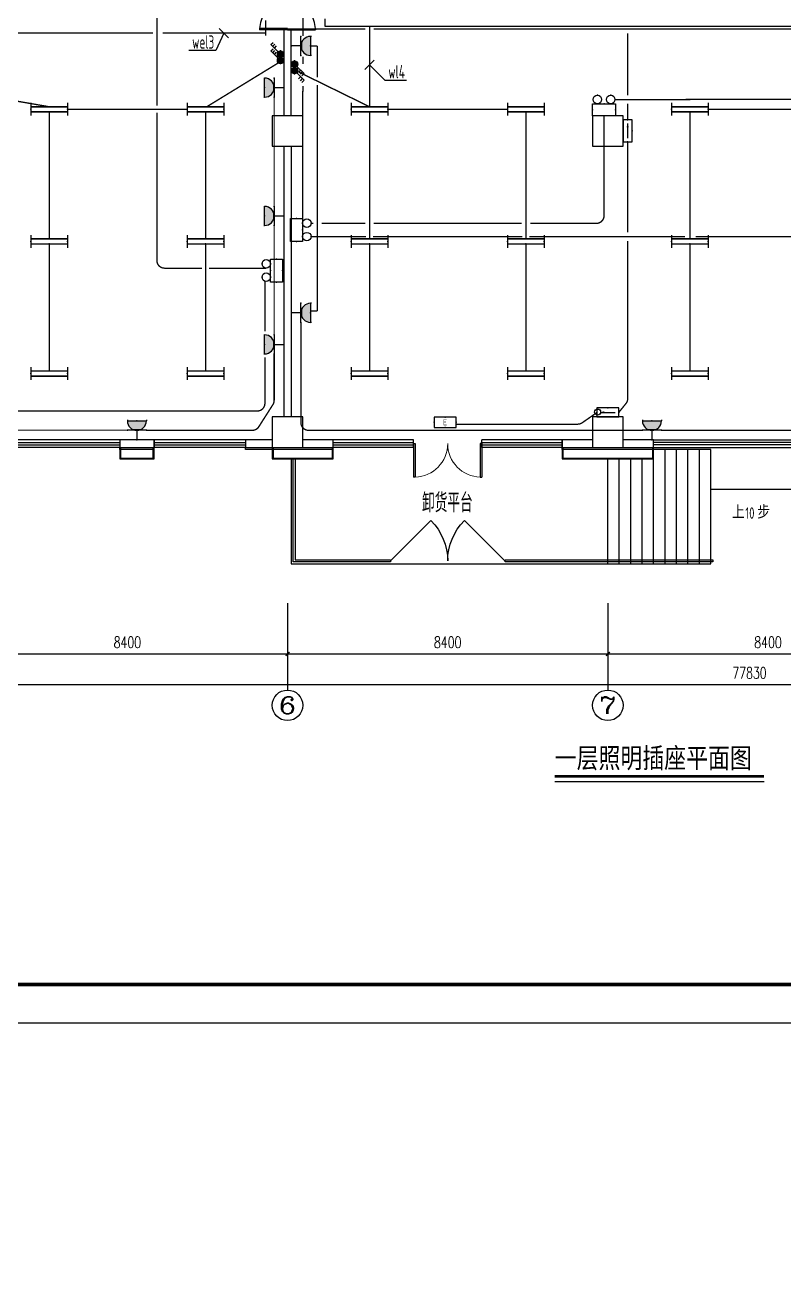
# Model space of a CAD drawing. Extents: x 2166032 to 5302137, y 581493 to 2416206.
# Drawn here: x 2468364 to 2488257, y 1173087 to 1206144 of the extents above; entities that cross this region are included whole.
import ezdxf
from ezdxf.enums import TextEntityAlignment as Align

# ---------------------------------------------------------------- set-up
doc = ezdxf.new("R2010")
doc.units = 0
doc.header["$LTSCALE"] = 1000
doc.header["$MEASUREMENT"] = 0
doc.linetypes.add('DASH', pattern=[0.35, 0.25, -0.1])
doc.linetypes.add('DASHEDX2', pattern=[1.5, 1, -0.5])
for name, color, linetype in [('3T_GLASS', 5, 'Continuous'), ('3T_WOOD', 21, 'Continuous'), ('AXIS', 3, 'Continuous'), ('AXIS_TEXT', 7, 'Continuous'), ('CABLETRAY', 4, 'Continuous'), ('COLUMN', 2, 'Continuous'), ('DIM-照明', 3, 'Continuous'), ('DIM_SYMB', 3, 'Continuous'), ('EQUIP-动力', 3, 'Continuous'), ('EQUIP-照明', 3, 'Continuous'), ('PUB_TEXT', 7, 'Continuous'), ('PUB_TITLE', 137, 'Continuous'), ('STAIR', 8, 'Continuous'), ('SURFACE', 8, 'Continuous'), ('TEL_TEXT', 7, 'Continuous'), ('WALL', 8, 'Continuous'), ('WINDOW', 8, 'Continuous'), ('WIRE-应急', 6, 'DASH'), ('WIRE-照明', 1, 'Continuous'), ('屋面', 151, 'Continuous'), ('石材幕墙', 8, 'Continuous')]:
    doc.layers.add(name, color=color, linetype=linetype)
doc.styles.add('_TCH_AXIS', font='complex_.ttf')
doc.styles.add('_TCH_DIM', font='tssdeng.shx', dxfattribs={"bigfont": 'tssdchn.shx'})
doc.styles.add('_TEL_DIM', font='@tssdeng.shx', dxfattribs={"width": 0.8, "height": 3.5, "bigfont": '!tssdchn.shx'})
doc.styles.add('COMPLEX', font='complex_.ttf')
doc.styles.add('DIM_FONT', font='simplex_.ttf', dxfattribs={"width": 0.7})
doc.styles.add('hz（黑）', font='simhei.ttf', dxfattribs={"width": 0.8})
doc.styles.get("Standard").update_dxf_attribs({"font": 'tssdeng.shx', "bigfont": 'tssdchn.shx'})
doc.styles.add('TSSD_REIN', font='tssdeng.shx', dxfattribs={"width": 0.7, "bigfont": 'tssdchn.shx'})
doc.dimstyles.new('DIMN', dxfattribs={"dimtxt": 300, "dimasz": 100, "dimexe": 250, "dimexo": 300, "dimgap": 150, "dimtad": 1, "dimdec": 0, "dimzin": 0, "dimdsep": 46, "dimtxsty": 'DIM_FONT', "dimblk": 'ARCHTICK', "dimcen": 0.09, "dimclrt": 7, "dimazin": 2, "dimtfac": 1, "dimtdec": 0, "dimtix": 1, "dimtmove": 2, "dimatfit": 3, "dimldrblk": 'ARCHTICK', "dimfxl": 1, "dimtolj": 1, "dimtzin": 0, "dimarcsym": 0})

# ---------------------------------------------------------------- blocks, each defined once
blk = doc.blocks.new('$equip$00001964')
for p, q in [((0.147, 0.356), (0.625, 0.833)), ((0.625, 0.833), (0.766, 0.692)), ((0.399, 0.607), (0.54, 0.466)), ((0.512, 0.72), (0.653, 0.579))]:
    blk.add_line(p, q)
blk.add_circle((0, 0.208), 0.208)
for p in [(-0.208, 0.208), (0, 0.417), (0, 0), (0.208, 0.208)]:
    blk.add_point(p)
for points in [[(-0.18, 0.313), (0.18, 0.313), (-0.208, 0.208), (0.208, 0.208)], [(-0.18, 0.104), (0.18, 0.104), (-0.208, 0.208), (0.208, 0.208)], [(-0.104, 0.389), (0.104, 0.389), (-0.18, 0.313), (0.18, 0.313)], [(-0.104, 0.028), (0.104, 0.028), (-0.18, 0.104), (0.18, 0.104)], [(0, 0.417), (0, 0.417), (-0.104, 0.389), (0.104, 0.389)], [(0, 0), (0, 0), (-0.104, 0.028), (0.104, 0.028)]]:
    blk.add_solid(points)
at = {"layer": 'TEL_TEXT', "style": '_TEL_DIM', "flags": 1}
blk.add_attdef('A', text='', height=0.00002, dxfattribs=at).set_placement((0, 0), align=Align.MIDDLE_CENTER)
blk = doc.blocks.new('$equip$00001160')
for p, q in [((-1.2, 0.417), (-1.2, -0.417)), ((-1.2, 0.167), (1.2, 0.167)), ((1.2, 0.417), (1.2, -0.417)), ((-1.2, -0.167), (1.2, -0.167))]:
    blk.add_line(p, q)
at = {"const_width": 0.1}
for points in [[(-1.2, 0.167), (1.2, 0.167)], [(-1.2, -0.167), (1.2, -0.167)]]:
    blk.add_lwpolyline(points, dxfattribs=at)
at = {"layer": 'EQUIP-照明'}
for p in [(-1.2, 0), (0, 0.167), (1.2, 0), (0, -0.167)]:
    blk.add_point(p, dxfattribs=at)
at = {"layer": 'EQUIP-照明', "flags": 9}
blk.add_attdef('A', (0, 0), '', height=0.00002, dxfattribs=at)
blk = doc.blocks.new('$equip$00001237')
for p, q in [((-0.5, 1.05), (-0.5, 1)), ((-0.5, 1), (0.5, 1)), ((0.5, 1.05), (0.5, 1)), ((0.5, 0.5), (-0.5, 0.5)), ((0, 0.5), (0, 0))]:
    blk.add_line(p, q)
blk.add_arc((0, 1), 0.5, 180, 0)
for p in [(0, 1), (-0.5, 0.5), (0, 0), (0.5, 0.5)]:
    blk.add_point(p)
for points in [[(0.433, 0.75), (-0.433, 0.75), (0.5, 1), (-0.5, 1)], [(0.25, 0.567), (-0.25, 0.567), (0.433, 0.75), (-0.433, 0.75)], [(0, 0.5), (0, 0.5), (0.25, 0.567), (-0.25, 0.567)]]:
    blk.add_solid(points)
at = {"flags": 9}
blk.add_attdef('A', (0, 0), '', height=0.00002, dxfattribs=at)
blk = doc.blocks.new('$equip_U$00000006')
at = {"color": 3}
for p, q in [((-0.6, 0.624), (0.6, 0.624)), ((-0.6, 0), (-0.6, 0.624)), ((0.6, 0), (-0.6, 0)), ((0.6, 0.624), (0.6, 0))]:
    blk.add_line(p, q, dxfattribs=at)
for centre in [(-0.35, 0.849), (0.35, 0.849)]:
    blk.add_circle(centre, 0.225, dxfattribs=at)
at = {"style": '_TEL_DIM', "flags": 1}
blk.add_attdef('A', text='', height=0.00002, dxfattribs=at).set_placement((0, 0), align=Align.MIDDLE_CENTER)
blk = doc.blocks.new('$equip_U$00000175(20081108-2321)')
for p in [(-0.6, 0.312), (0, 0.624), (0, 0), (0.6, 0.312)]:
    blk.add_point(p)
blk.add_blockref('$equip_U$00000006', (0, 0))
at = {"color": 7, "style": '_TEL_DIM', "flags": 1}
blk.add_attdef('A', text='', height=0.000025, dxfattribs=at).set_placement((0, 0), align=Align.MIDDLE_CENTER)
blk = doc.blocks.new('$equip_U$00000184(许虹剑)')
for p in [(-0.35, 1.074), (0.35, 1.074), (-0.6, 0.312), (0, 0), (0.6, 0.312)]:
    blk.add_point(p)
blk.add_blockref('$equip_U$00000175(20081108-2321)', (0, 0))
at = {"color": 7, "style": '_TEL_DIM', "flags": 1}
blk.add_attdef('A', text='', height=0.000025, dxfattribs=at).set_placement((0, 0), align=Align.MIDDLE_CENTER)
blk = doc.blocks.new('$equip_U$00000360(20081108-2321)')
at = {"ltscale": 5}
for p in [(-0.35, 1.074), (0.35, 1.074), (-0.6, 0.312), (0, 0), (0.6, 0.312)]:
    blk.add_point(p, dxfattribs=at)
blk.add_blockref('$equip_U$00000184(许虹剑)', (0, 0), dxfattribs=at)
at = {"color": 7, "style": '_TEL_DIM', "flags": 1}
blk.add_attdef('A', text='', height=0.000025, dxfattribs=at).set_placement((0, 0), align=Align.MIDDLE_CENTER)
blk = doc.blocks.new('$equip$00001776')
for p, q in [((0.72, 0.66), (-0.72, 0.66)), ((-0.72, 0.66), (-0.72, 0)), ((-0.72, 0), (0.72, 0)), ((0.72, 0), (0.72, 0.66))]:
    blk.add_line(p, q)
for p in [(-0.72, 0.33), (0, 0.66), (0, 0), (0.72, 0.33)]:
    blk.add_point(p)
at = {"color": 7, "style": '_TEL_DIM'}
blk.add_attdef('$TEXT$', text='', height=0.4, dxfattribs=at).set_placement((0, 0.33), align=Align.MIDDLE_CENTER)
at = {"color": 7, "style": '_TEL_DIM', "flags": 1}
blk.add_attdef('A', text='', height=0.00002, dxfattribs=at).set_placement((0, 0), align=Align.MIDDLE_CENTER)
blk = doc.blocks.new('$equip$00001686')
for p, q in [((0.72, 0.6), (-0.72, 0.6)), ((-0.72, 0.6), (-0.72, 0)), ((-0.72, 0), (0.72, 0)), ((0.72, 0), (0.72, 0.6))]:
    blk.add_line(p, q)
at = {"color": 7}
blk.add_line((-0.48, 0.3), (0.48, 0.3), dxfattribs=at)
for p in [(-0.72, 0.3), (0, 0.6), (0, 0), (0.72, 0.3)]:
    blk.add_point(p)
blk.add_solid([(-0.24, 0.228), (-0.528, 0.3), (-0.24, 0.372)])
at = {"layer": 'TEL_TEXT', "style": '_TEL_DIM', "flags": 1}
blk.add_attdef('A', text='', height=0.00002, dxfattribs=at).set_placement((0, 0), align=Align.MIDDLE_CENTER)
blk = doc.blocks.new('_ArchTick')
at = {"color": 0, "linetype": 'ByBlock', "const_width": 0.4}
blk.add_lwpolyline([(-0.5, -0.5), (0.5, 0.5)], dxfattribs=at)
blk = doc.blocks.new('*D2871')
at = {"layer": 'AXIS', "color": 0, "lineweight": -2}
for p, q in [((2466843, 1190185), (2466843, 1189407)), ((2475243, 1190185), (2475243, 1189407)), ((2466843, 1189657), (2475243, 1189657))]:
    blk.add_line(p, q, dxfattribs=at)
at = {"layer": 'Defpoints', "color": 0}
for p in [(2466843, 1190485), (2475243, 1190485), (2475243, 1189657)]:
    blk.add_point(p, dxfattribs=at)
at = {"layer": 'AXIS', "color": 0, "lineweight": -2, "xscale": 100, "yscale": 100, "zscale": 100, "rotation": 180}
blk.add_blockref('_ArchTick', (2466843, 1189657), dxfattribs=at)
at = {"layer": 'AXIS', "color": 0, "lineweight": -2, "xscale": 100, "yscale": 100, "zscale": 100}
blk.add_blockref('_ArchTick', (2475243, 1189657), dxfattribs=at)
at = {"layer": 'AXIS', "color": 7, "insert": (2471043, 1189962), "char_height": 300, "attachment_point": 5, "style": 'DIM_FONT'}
blk.add_mtext('\\A1;8400', dxfattribs=at)
blk = doc.blocks.new('*D2872')
at = {"layer": 'AXIS', "color": 0, "lineweight": -2}
for p, q in [((2475243, 1190185), (2475243, 1189407)), ((2483643, 1190185), (2483643, 1189407)), ((2475243, 1189657), (2483643, 1189657))]:
    blk.add_line(p, q, dxfattribs=at)
at = {"layer": 'Defpoints', "color": 0}
for p in [(2475243, 1190485), (2483643, 1190485), (2483643, 1189657)]:
    blk.add_point(p, dxfattribs=at)
at = {"layer": 'AXIS', "color": 0, "lineweight": -2, "xscale": 100, "yscale": 100, "zscale": 100, "rotation": 180}
blk.add_blockref('_ArchTick', (2475243, 1189657), dxfattribs=at)
at = {"layer": 'AXIS', "color": 0, "lineweight": -2, "xscale": 100, "yscale": 100, "zscale": 100}
blk.add_blockref('_ArchTick', (2483643, 1189657), dxfattribs=at)
at = {"layer": 'AXIS', "color": 7, "insert": (2479443, 1189962), "char_height": 300, "attachment_point": 5, "style": 'DIM_FONT'}
blk.add_mtext('\\A1;8400', dxfattribs=at)
blk = doc.blocks.new('*D2873')
at = {"layer": 'AXIS', "color": 0, "lineweight": -2}
for p, q in [((2483643, 1190185), (2483643, 1189407)), ((2492043, 1190185), (2492043, 1189407)), ((2483643, 1189657), (2492043, 1189657))]:
    blk.add_line(p, q, dxfattribs=at)
at = {"layer": 'Defpoints', "color": 0}
for p in [(2483643, 1190485), (2492043, 1190485), (2492043, 1189657)]:
    blk.add_point(p, dxfattribs=at)
at = {"layer": 'AXIS', "color": 0, "lineweight": -2, "xscale": 100, "yscale": 100, "zscale": 100, "rotation": 180}
blk.add_blockref('_ArchTick', (2483643, 1189657), dxfattribs=at)
at = {"layer": 'AXIS', "color": 0, "lineweight": -2, "xscale": 100, "yscale": 100, "zscale": 100}
blk.add_blockref('_ArchTick', (2492043, 1189657), dxfattribs=at)
at = {"layer": 'AXIS', "color": 7, "insert": (2487843, 1189962), "char_height": 300, "attachment_point": 5, "style": 'DIM_FONT'}
blk.add_mtext('\\A1;8400', dxfattribs=at)
blk = doc.blocks.new('*D2881')
at = {"layer": 'AXIS', "color": 0, "lineweight": -2}
for p, q in [((2448443, 1189885), (2448443, 1188607)), ((2526273, 1189885), (2526273, 1188607)), ((2448443, 1188857), (2526273, 1188857))]:
    blk.add_line(p, q, dxfattribs=at)
at = {"layer": 'Defpoints', "color": 0}
for p in [(2448443, 1190185), (2526273, 1190185), (2526273, 1188857)]:
    blk.add_point(p, dxfattribs=at)
at = {"layer": 'AXIS', "color": 0, "lineweight": -2, "xscale": 100, "yscale": 100, "zscale": 100, "rotation": 180}
blk.add_blockref('_ArchTick', (2448443, 1188857), dxfattribs=at)
at = {"layer": 'AXIS', "color": 0, "lineweight": -2, "xscale": 100, "yscale": 100, "zscale": 100}
blk.add_blockref('_ArchTick', (2526273, 1188857), dxfattribs=at)
at = {"layer": 'AXIS', "color": 7, "insert": (2487358, 1189158), "char_height": 300, "attachment_point": 5, "style": 'DIM_FONT'}
blk.add_mtext('\\A1;77830', dxfattribs=at)
blk = doc.blocks.new('$DorLib2D$00000141')
at = {"color": 0}
for points in [[(-0.5, 0), (-0.5, 0.487)], [(-0.475, 0.487), (-0.5, 0.487)], [(-0.475, 0), (-0.475, 0.487)], [(-0.369, 0.473), (-0.475, 0.487)], [(-0.268, 0.435), (-0.369, 0.473)], [(0.369, 0.473), (0.268, 0.435)], [(0.475, 0.487), (0.369, 0.473)], [(0.475, 0), (0.475, 0.487)], [(0.475, 0.487), (0.5, 0.487)], [(0.5, 0), (0.5, 0.487)], [(-0.178, 0.377), (-0.268, 0.435)], [(-0.103, 0.3), (-0.178, 0.377)], [(-0.047, 0.208), (-0.103, 0.3)], [(0.103, 0.3), (0.047, 0.208)], [(0.178, 0.377), (0.103, 0.3)], [(0.268, 0.435), (0.178, 0.377)], [(-0.012, 0.107), (-0.047, 0.208)], [(0, 0), (-0.012, 0.107)], [(-0.012, -0.107), (0, 0)], [(0.012, 0.107), (0, 0)], [(0.047, 0.208), (0.012, 0.107)], [(-0.5, 0), (-0.475, 0)], [(0.5, 0), (0.475, 0)]]:
    blk.add_lwpolyline(points, dxfattribs=at)
at = {"color": 0, "linetype": 'DASHEDX2'}
for points in [[(0, 0), (0.03, -0.122), (0.086, -0.234), (0.165, -0.331), (0.264, -0.408), (0.378, -0.461), (0.5, -0.488)], [(-0.5, 0), (-0.5, -0.488)], [(-0.103, -0.3), (-0.047, -0.208)], [(-0.047, -0.208), (-0.012, -0.107)], [(0.5, 0), (0.5, -0.488)], [(-0.369, -0.473), (-0.268, -0.435)], [(-0.268, -0.435), (-0.178, -0.377)], [(-0.178, -0.377), (-0.103, -0.3)], [(-0.475, -0.488), (-0.5, -0.488)], [(-0.475, -0.487), (-0.369, -0.473)]]:
    blk.add_lwpolyline(points, dxfattribs=at)
blk = doc.blocks.new('$TCHSYS$WIN2D')
for p, q in [((-0.5, 0.5), (0.5, 0.5)), ((-0.5, 0.5), (-0.5, -0.5)), ((0.5, 0.5), (0.5, -0.5)), ((0.5, 0.1667), (-0.5, 0.1667)), ((0.5, -0.1667), (-0.5, -0.1667)), ((-0.5, -0.5), (0.5, -0.5))]:
    blk.add_line(p, q)
blk = doc.blocks.new('$DorLib2D$00000002')
for p, q in [((-0.5, 0), (-0.5, 0.4875)), ((-0.475, 0.4875), (-0.5, 0.4875)), ((-0.475, 0), (-0.475, 0.4875)), ((0.475, 0), (0.475, 0.4875)), ((0.475, 0.4875), (0.5, 0.4875)), ((0.5, 0), (0.5, 0.4875)), ((-0.5, 0), (-0.475, 0)), ((0.5, 0), (0.475, 0))]:
    blk.add_line(p, q)
at = {"lineweight": 13}
for centre, start, end in [((-0.4875, 0), 0, 88.53072), ((0.4875, 0), 91.46928, 180)]:
    blk.add_arc(centre, 0.4875, start, end, dxfattribs=at)
blk = doc.blocks.new('_AXISO')
blk.add_circle((0, 0), 0.5)
at = {"layer": 'AXIS_TEXT', "style": 'COMPLEX', "width": 1.171875}
blk.add_attdef('A', text='', height=0.56, dxfattribs=at).set_placement((-0.25, -0.28), (0.25, -0.28), align=Align.FIT)
blk = doc.blocks.new('$DorLib2D$00000116')
at = {"color": 0}
for p, q in [((-0.5, 0), (-0.146, 0.354)), ((0.5, 0), (0.146, 0.354))]:
    blk.add_line(p, q, dxfattribs=at)
for centre, start, end in [((-0.5, 0), 0, 45), ((0.5, 0), 135, 180)]:
    blk.add_arc(centre, 0.5, start, end, dxfattribs=at)

msp = doc.modelspace()

# ---------------------------------------------------------------- linework, layer by layer
msp.add_circle((2604640.5, 1020101.3), 438608.5)
at = {"layer": '3T_GLASS'}
for points in [[(2475442.8, 1194790.7), (2475442.8, 1192120.7), (2477941, 1192120.7), (2477941, 1192070.7), (2475392.8, 1192070.7), (2475392.8, 1194790.7)], [(2486392.8, 1192070.7), (2480949.4, 1192070.7), (2480949.4, 1192120.7), (2486392.8, 1192120.7)], [(2486392.8, 1192120.7), (2486392.8, 1192070.7)]]:
    msp.add_lwpolyline(points, dxfattribs=at)
at = {"layer": '3T_WOOD'}
msp.add_lwpolyline([(2494242.8, 1193970.7), (2486342.8, 1193970.7)], dxfattribs=at)
at = {"layer": 'AXIS'}
for p, q in [((2475242.8, 1190989.8), (2475242.8, 1188709.4)), ((2483642.8, 1190989.8), (2483642.8, 1188709.4))]:
    msp.add_line(p, q, dxfattribs=at)
at = {"layer": 'CABLETRAY'}
for p, q in [((2476233.1, 1206107.3), (2476233.1, 1206307.3)), ((2499355.7, 1206107.3), (2476233.1, 1206107.3))]:
    msp.add_line(p, q, dxfattribs=at)
at = {"layer": 'COLUMN'}
for p, q in [((2475642.8, 1203770.7), (2474842.8, 1203770.7)), ((2474842.8, 1203770.7), (2474842.8, 1202970.7)), ((2475642.8, 1202970.7), (2475642.8, 1203770.7)), ((2484042.8, 1203770.7), (2483242.8, 1203770.7)), ((2483242.8, 1203770.7), (2483242.8, 1202970.7)), ((2484042.8, 1202970.7), (2484042.8, 1203770.7)), ((2474842.8, 1202970.7), (2475642.8, 1202970.7)), ((2483242.8, 1202970.7), (2484042.8, 1202970.7)), ((2475641.2, 1195870.7), (2474841.2, 1195870.7)), ((2474841.2, 1195870.7), (2474841.2, 1195070.7)), ((2475641.2, 1195070.7), (2475641.2, 1195870.7)), ((2484042.8, 1195870.7), (2483242.8, 1195870.7)), ((2483242.8, 1195870.7), (2483242.8, 1195070.7)), ((2484042.8, 1195070.7), (2484042.8, 1195870.7)), ((2474841.2, 1195070.7), (2475641.2, 1195070.7)), ((2483242.8, 1195070.7), (2484042.8, 1195070.7))]:
    msp.add_line(p, q, dxfattribs=at)
at = {"layer": 'DIM-照明'}
for p, q in [((2473452, 1206060.3), (2473699.5, 1205812.8)), ((2477517.3, 1205227.4), (2477269.8, 1204979.9))]:
    msp.add_line(p, q, dxfattribs=at)
for points in [[(2473575.8, 1205936.6), (2473362.9, 1205478.4)], [(2473362.9, 1205478.4), (2472653.8, 1205478.4)], [(2477393.6, 1205103.7), (2477798.6, 1204698.6)], [(2477798.6, 1204698.6), (2478361.3, 1204698.6)]]:
    msp.add_lwpolyline(points, dxfattribs=at)
at = {"layer": 'DIM_SYMB'}
msp.add_lwpolyline([(2486800, 1193377.2, 0, 0, 0), (2485305, 1193377.2, 80, 0, 0), (2485005, 1193377.2, 0, 0, 0)], format="xyseb", dxfattribs=at)
at = {"layer": 'DIM_SYMB', "const_width": 70}
msp.add_lwpolyline([(2482252.4, 1186448.8), (2487738.2, 1186448.8)], dxfattribs=at)
at = {"layer": 'DIM_SYMB'}
msp.add_lwpolyline([(2482252.4, 1186308.8), (2487738.2, 1186308.8)], dxfattribs=at)
at = {"layer": 'PUB_TITLE'}
msp.add_lwpolyline([(2433582.7, 1179986.1), (2538682.7, 1179986.1), (2538682.7, 1239386.1), (2433582.7, 1239386.1)], close=True, dxfattribs=at)
at = {"layer": 'PUB_TITLE', "const_width": 100}
msp.add_lwpolyline([(2436082.7, 1180986.1), (2537682.7, 1180986.1), (2537682.7, 1238386.1), (2436082.7, 1238386.1)], close=True, dxfattribs=at)
at = {"layer": 'STAIR'}
for p, q in [((2483642.8, 1192020.7), (2483642.8, 1194770.7)), ((2483942.8, 1192020.7), (2483942.8, 1194770.7)), ((2484242.8, 1192020.7), (2484242.8, 1194770.7)), ((2484542.8, 1192020.7), (2484542.8, 1194770.7)), ((2484842.8, 1192020.7), (2484842.8, 1195020.7)), ((2485142.8, 1192020.7), (2485142.8, 1195020.7)), ((2485442.8, 1192020.7), (2485442.8, 1195020.7)), ((2485742.8, 1192020.7), (2485742.8, 1195020.7)), ((2486042.8, 1192020.7), (2486042.8, 1195020.7))]:
    msp.add_line(p, q, dxfattribs=at)
for points in [[(2475342.8, 1194790.7), (2475342.8, 1192020.7), (2486342.8, 1192020.7), (2486342.8, 1195020.7)], [(2486342.8, 1195020.7), (2484842.8, 1195020.7)], [(2486312.8, 1195020.7), (2484972.8, 1195020.7)]]:
    msp.add_lwpolyline(points, dxfattribs=at)
at = {"layer": 'SURFACE'}
for p, q in [((2470842.5, 1195020.7), (2470842.5, 1195070.7)), ((2471742.5, 1195020.7), (2471742.5, 1195070.7)), ((2474142.5, 1195020.7), (2474142.5, 1195070.7)), ((2476442.8, 1195020.7), (2476442.8, 1195070.7)), ((2482442.8, 1195020.7), (2482442.8, 1195070.7)), ((2484842.8, 1195020.7), (2484842.8, 1195070.7)), ((2471742.5, 1195020.7), (2470842.5, 1195020.7)), ((2475242.8, 1195020.7), (2474142.5, 1195020.7)), ((2476442.8, 1195020.7), (2475242.8, 1195020.7)), ((2483642.8, 1195020.7), (2482442.8, 1195020.7)), ((2484842.8, 1195020.7), (2483642.8, 1195020.7))]:
    msp.add_line(p, q, dxfattribs=at)
at = {"layer": 'WALL'}
for p, q in [((2475342.8, 1206020.7), (2475142.8, 1206020.7)), ((2475142.8, 1206020.7), (2475142.8, 1203770.7)), ((2475342.8, 1203770.7), (2475342.8, 1206020.7)), ((2475142.8, 1202970.7), (2475142.8, 1195870.7)), ((2475342.8, 1202970.7), (2475342.8, 1195870.7)), ((2471742.5, 1195270.7), (2470842.5, 1195270.7)), ((2470842.5, 1195270.7), (2470842.5, 1195070.7)), ((2470842.5, 1195070.7), (2471742.5, 1195070.7)), ((2471742.5, 1195070.7), (2471742.5, 1195270.7)), ((2474841.2, 1195270.7), (2474142.5, 1195270.7)), ((2474142.5, 1195270.7), (2474142.5, 1195070.7)), ((2474142.5, 1195070.7), (2474841.2, 1195070.7)), ((2476442.8, 1195270.7), (2475641.2, 1195270.7)), ((2475641.2, 1195070.7), (2476442.8, 1195070.7)), ((2476442.8, 1195070.7), (2476442.8, 1195270.7)), ((2483242.8, 1195270.7), (2482442.8, 1195270.7)), ((2482442.8, 1195270.7), (2482442.8, 1195070.7)), ((2482442.8, 1195070.7), (2483242.8, 1195070.7)), ((2484842.8, 1195270.7), (2484042.8, 1195270.7)), ((2484042.8, 1195070.7), (2484842.8, 1195070.7)), ((2484842.8, 1195070.7), (2484842.8, 1195270.7))]:
    msp.add_line(p, q, dxfattribs=at)
at = {"layer": 'WIRE-应急', "linetype": 'DASH', "const_width": 35}
for points in [[(2475648.1, 1205860), (2475651.7, 1207346.2)], [(2471820.4, 1206674.2), (2471817.8, 1204031.2)], [(2474670.4, 1205867.9), (2474670.4, 1206275.5)], [(2474670.4, 1205936.6), (2471970.4, 1205936.6)], [(2477281.1, 1206042.8), (2474674.6, 1206042.8)], [(2489782.7, 1206042.8), (2477506.1, 1206042.8)], [(2484162.8, 1204307.8), (2484162.8, 1205930.3)], [(2475646.3, 1205126.2), (2475646.8, 1205322.5)], [(2475636.4, 1201074.8), (2475644.9, 1204551.3)], [(2483830.3, 1204195.2), (2484719.4, 1204195.5)], [(2484162.8, 1203658.7), (2484162.8, 1204082.8)], [(2484719.4, 1204195.5), (2489802.7, 1204197)], [(2484162.8, 1203082.7), (2484162.8, 1200708.8)], [(2475861.1, 1200947.1), (2475916.3, 1200947.1)], [(2476141.3, 1200947.1), (2477281.1, 1200947.1)], [(2477506.1, 1200947.1), (2481382.7, 1200947.1)], [(2475861.2, 1200596.3), (2477301.1, 1200596.3)], [(2477486.1, 1200596.3), (2481402.7, 1200596.3)], [(2484694.1, 1200596.3), (2481587.7, 1200596.3)], [(2485663.3, 1200596.3), (2484694.1, 1200596.3)], [(2489739, 1200596.3), (2485947.7, 1200596.3)], [(2474686.5, 1199772.4), (2473187.7, 1199772.4)], [(2474649.3, 1199428.5), (2474649.3, 1198117.6)]]:
    msp.add_lwpolyline(points, dxfattribs=at)
for points in [[(2471715.8, 1205936.6), (2467165.6, 1205936.6, 0.4142136), (2466965.6, 1205736.6), (2466965.6, 1204471.3)], [(2471817.8, 1203846.2), (2471817.8, 1199972.4, 0.4142136), (2472017.8, 1199772.4), (2473002.7, 1199772.4)], [(2483542.9, 1203770.7), (2483542.9, 1201147.1, -0.4142136), (2483342.9, 1200947.1), (2481607.7, 1200947.1)], [(2484162.8, 1200483.8), (2484162.8, 1196348.9, -0.1713211), (2484118.5, 1196223.4), (2483930.8, 1195990.7)], [(2474649.3, 1197432.6), (2474649.3, 1196226.7, -0.4142136), (2474449.3, 1196026.7), (2467041.4, 1196026.7)], [(2479661.5, 1195681.6), (2482854.8, 1195681.6, 0.1526013), (2482968.7, 1195717.2), (2483372.9, 1195997.1)]]:
    msp.add_lwpolyline(points, format="xyb", dxfattribs=at)
at = {"layer": 'WIRE-照明', "linetype": 'Continuous', "const_width": 35}
for points in [[(2477393.6, 1204005.4), (2477393.6, 1206107.3)], [(2475843.9, 1205599.1), (2476028.8, 1205599.1)], [(2476028.8, 1205599.1), (2476028.8, 1204778.1)], [(2463368.2, 1204981.1), (2468993.6, 1204005.4)], [(2473125.7, 1204005.4), (2475017.8, 1205165.3)], [(2475467.8, 1204950.4), (2477393.6, 1204005.4)], [(2476028.8, 1204572.1), (2476028.8, 1198649.8)], [(2469473.6, 1203938.7), (2472615.2, 1203938.7)], [(2477873.6, 1203938.7), (2481015.2, 1203938.7)], [(2486273.6, 1203938.7), (2489415.2, 1203938.7)], [(2468993.6, 1203872), (2468993.6, 1200541.4)], [(2473095.2, 1203872), (2473095.2, 1200541.4)], [(2477393.6, 1203872), (2477393.6, 1200541.4)], [(2481495.2, 1203872), (2481495.2, 1200541.4)], [(2485793.6, 1203872), (2485793.6, 1200541.4)], [(2468993.6, 1200408.1), (2468993.6, 1197077.4)], [(2473095.2, 1200408.1), (2473095.2, 1197077.4)], [(2477393.6, 1200408.1), (2477393.6, 1197077.4)], [(2481495.2, 1200408.1), (2481495.2, 1197077.4)], [(2485793.6, 1200408.1), (2485793.6, 1197077.4)], [(2476028.8, 1198649.8), (2475843.9, 1198649.8)]]:
    msp.add_lwpolyline(points, dxfattribs=at)
at = {"layer": 'WIRE-照明', "color": 1, "linetype": 'Continuous', "const_width": 25}
for points in [[(2474892.8, 1201391.1), (2474892.8, 1204257.1)], [(2474892.8, 1198025.1), (2474892.8, 1200891.1)], [(2462642.5, 1195520.7), (2471042.5, 1195520.7)]]:
    msp.add_lwpolyline(points, dxfattribs=at)
at = {"layer": 'WIRE-照明', "linetype": 'Continuous', "const_width": 35}
for points in [[(2484549.1, 1195520.7), (2475793.9, 1195520.7, -0.4142136), (2475593.9, 1195720.7), (2475593.9, 1198350.6)], [(2491693.9, 1198140.7), (2491693.9, 1195720.7, -0.4142136), (2491493.9, 1195520.7), (2485049.1, 1195520.7)], [(2474892.8, 1197525.1), (2474892.8, 1196305.3, -0.1426927), (2474861.5, 1196197.9), (2474489.3, 1195613.3, -0.2563682), (2474320.6, 1195520.7), (2471542.5, 1195520.7)]]:
    msp.add_lwpolyline(points, format="xyb", dxfattribs=at)
at = {"layer": '屋面', "color": 6}
msp.add_circle((2483372.9, 1195997.1), 80, dxfattribs=at)
at = {"layer": '石材幕墙'}
for points in [[(2470842.5, 1195070.7), (2470842.5, 1194770.7), (2471742.5, 1194770.7), (2471742.5, 1195070.7)], [(2470862.5, 1195070.7), (2470862.5, 1194790.7), (2471722.5, 1194790.7), (2471722.5, 1195070.7)], [(2474842.5, 1195070.7), (2474842.5, 1194770.7), (2476442.8, 1194770.7), (2476442.8, 1195070.7)], [(2474862.5, 1195070.7), (2474862.5, 1194790.7), (2476422.8, 1194790.7), (2476422.8, 1195070.7)], [(2482442.8, 1195070.7), (2482442.8, 1194770.7), (2484842.8, 1194770.7), (2484842.8, 1195070.7)], [(2482462.8, 1195070.7), (2482462.8, 1194790.7), (2484822.8, 1194790.7), (2484822.8, 1195070.7)]]:
    msp.add_lwpolyline(points, dxfattribs=at)

# ---------------------------------------------------------------- block references
at = {"layer": 'AXIS'}
ref = msp.add_blockref('_AXISO', (2475242.8, 1188309.4), dxfattribs=dict(at, xscale=800, yscale=800, zscale=800))
ref.add_attrib('A', '6', dxfattribs={"layer": 'AXIS_TEXT', "height": 452.5, "style": '_TCH_AXIS', "width": 1.049113}).set_placement((2475016.5, 1188083.1), (2475469, 1188083.1), align=Align.FIT)
ref = msp.add_blockref('_AXISO', (2483642.8, 1188309.4), dxfattribs=dict(at, xscale=800, yscale=800, zscale=800))
ref.add_attrib('A', '7', dxfattribs={"layer": 'AXIS_TEXT', "height": 452.5, "style": '_TCH_AXIS', "width": 1.049113}).set_placement((2483416.5, 1188083.1), (2483869, 1188083.1), align=Align.FIT)
at = {"layer": 'EQUIP-动力', "xscale": 500, "yscale": 500, "zscale": 500}
for p, rotation in [((2475343.9, 1205599.1), 270), ((2475142.8, 1204507.1), 90), ((2475142.8, 1201141.1), 90), ((2475343.9, 1198600.6), 270), ((2475142.8, 1197775.1), 90)]:
    msp.add_blockref('$equip$00001237', p, dxfattribs=dict(at, rotation=rotation))
for p in [(2471292.5, 1195270.7), (2484799.1, 1195270.7)]:
    msp.add_blockref('$equip$00001237', p, dxfattribs=at)
at = {"layer": 'EQUIP-照明'}
for name, p, xscale, yscale, zscale, rotation in [('$equip$00001964', (2475142.8, 1205385.7), 400, 400, 400, 90), ('$equip$00001964', (2475142.8, 1205219), 400, 400, 400, 90), ('$equip$00001964', (2475342.8, 1205123.9), 400, 400, 400, 270), ('$equip$00001964', (2475342.8, 1204950.4), 400, 400, 400, 270), ('$equip$00001686', (2484042.8, 1203370.7), 400, 400, 400, 270), ('$equip_U$00000360(20081108-2321)', (2475324.3, 1200774.7), 500, 500, 500, 270), ('$equip_U$00000360(20081108-2321)', (2475111, 1199709.7), 500, 500, 500, 90)]:
    msp.add_blockref(name, p, dxfattribs=dict(at, xscale=xscale, yscale=yscale, zscale=zscale, rotation=rotation))
for name, p, xscale, yscale, zscale in [('$equip_U$00000360(20081108-2321)', (2483542.9, 1203770.7), 500, 500, 500), ('$equip$00001160', (2468993.6, 1203938.7), 400, 400, 400), ('$equip$00001160', (2473095.2, 1203938.7), 400, 400, 400), ('$equip$00001160', (2477393.6, 1203938.7), 400, 400, 400), ('$equip$00001160', (2481495.2, 1203938.7), 400, 400, 400), ('$equip$00001160', (2485793.6, 1203938.7), 400, 400, 400), ('$equip$00001160', (2468993.6, 1200474.7), 400, 400, 400), ('$equip$00001160', (2473095.2, 1200474.7), 400, 400, 400), ('$equip$00001160', (2477393.6, 1200474.7), 400, 400, 400), ('$equip$00001160', (2481495.2, 1200474.7), 400, 400, 400), ('$equip$00001160', (2485793.6, 1200474.7), 400, 400, 400), ('$equip$00001160', (2468993.6, 1197010.8), 400, 400, 400), ('$equip$00001160', (2473095.2, 1197010.8), 400, 400, 400), ('$equip$00001160', (2477393.6, 1197010.8), 400, 400, 400), ('$equip$00001160', (2481495.2, 1197010.8), 400, 400, 400), ('$equip$00001160', (2485793.6, 1197010.8), 400, 400, 400), ('$equip$00001686', (2483642.8, 1195870.7), 400, 400, 400)]:
    msp.add_blockref(name, p, dxfattribs=dict(at, xscale=xscale, yscale=yscale, zscale=zscale))
at = {"layer": 'EQUIP-照明', "xscale": 400, "yscale": 400, "zscale": 400}
msp.add_blockref('$equip$00001776', (2479373.5, 1195598.7), dxfattribs=at).add_auto_attribs({'$TEXT$': 'E'})
at = {"layer": 'WINDOW'}
for name, p, xscale, yscale, zscale, rotation in [('$DorLib2D$00000141', (2475242.8, 1206770.7), -1500, -1500, -1500, 270), ('$TCHSYS$WIN2D', (2469042.5, 1195170.7), 3600, -200, 3600, 179.9999999999968), ('$TCHSYS$WIN2D', (2472942.5, 1195170.7), 2400, -200, 2400, 179.9999999999968), ('$TCHSYS$WIN2D', (2477492.8, 1195170.7), 2100, 200, 2100, 180), ('$DorLib2D$00000002', (2479442.8, 1195170.7), 1800, 1800, 1800, 180), ('$TCHSYS$WIN2D', (2481392.8, 1195170.7), 2100, 200, 2100, 180), ('$TCHSYS$WIN2D', (2487842.8, 1195170.7), -6000, 200, -6000, 179.9999999999984), ('$DorLib2D$00000116', (2479442.8, 1192094.4), 3000, -3000, 3000, 180.0000000000012)]:
    msp.add_blockref(name, p, dxfattribs=dict(at, xscale=xscale, yscale=yscale, zscale=zscale, rotation=rotation))

# ---------------------------------------------------------------- texts
at = {"layer": 'DIM-照明', "color": 7, "style": '_TEL_DIM', "width": 0.64}
for s, p in [('wel3', (2472741.3, 1205528.4)), ('wl4', (2477886.1, 1204748.6))]:
    msp.add_text(s, height=350, dxfattribs=at).set_placement(p)
at = {"layer": 'PUB_TEXT'}
for s, height, style, width, p in [('卸货平台', 500, 'TSSD_REIN', 0.7, (2478770, 1193371.5)), ('10', 297.5, '_TCH_DIM', 0.705882, (2487250, 1193202.2)), ('一层照明插座平面图', 525.74, 'hz（黑）', 0.8, (2482252.4, 1186665.6, 0))]:
    msp.add_text(s, height=height, dxfattribs=dict(at, style=style, width=width)).set_placement(p)
at = {"layer": 'PUB_TEXT', "style": '_TCH_DIM'}
for s, p in [('上', (2486900, 1193202.2)), ('步', (2487565, 1193202.2))]:
    msp.add_text(s, height=350, dxfattribs=at).set_placement(p)

# ---------------------------------------------------------------- dimensions: what is measured, and where the dimension line sits
at = {"layer": 'AXIS'}
for p1, p2, distance, picture, middle in [((2466842.8, 1190484.9), (2475242.8, 1190484.9), -827.9, '*D2871', (2471042.8, 1189961.8)), ((2475242.8, 1190484.9), (2483642.8, 1190484.9), -827.9, '*D2872', (2479442.8, 1189961.8)), ((2483642.8, 1190484.9), (2492042.8, 1190484.9), -827.9, '*D2873', (2487842.8, 1189961.8)), ((2448442.8, 1190184.9), (2526272.8, 1190184.9), -1327.9, '*D2881', (2487357.8, 1189158.4))]:
    dim = msp.add_aligned_dim(p1=p1, p2=p2, distance=distance, dimstyle='DIMN', dxfattribs=at)
    dim.commit()
    dim.dimension.update_dxf_attribs({"geometry": picture, "text_midpoint": middle})

doc.saveas('drawing.dxf')
